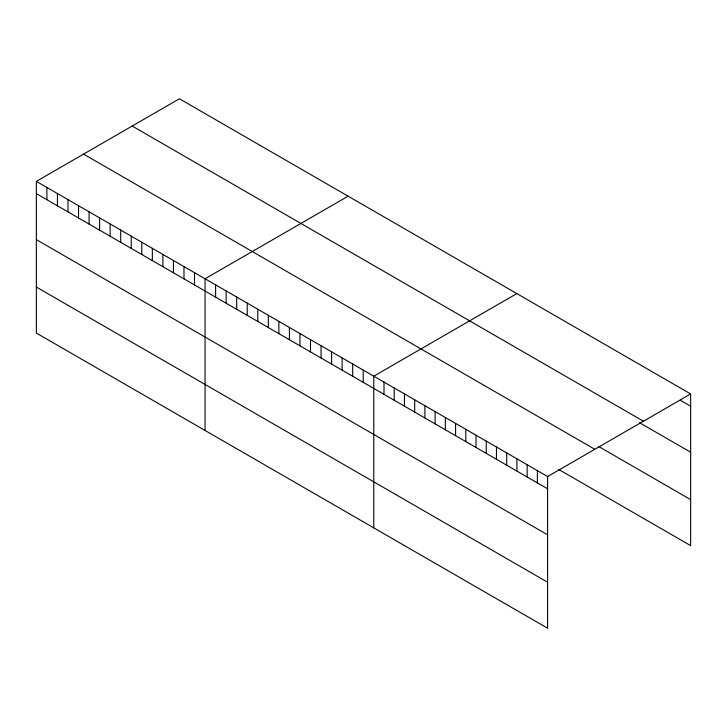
<?xml version="1.0" encoding="UTF-8"?>
<svg xmlns="http://www.w3.org/2000/svg" width="727" height="727" viewBox="0 0 727 727"><rect width="100%" height="100%" fill="white"/><g stroke="black" fill="none" stroke-linecap="round" stroke-linejoin="round"><path stroke-width="1.09" d="M36.35 181.368L547.595 476.539L547.595 628.219L36.35 333.057L36.35 181.368L179.405 98.781L690.65 393.943L690.65 545.632L558.654 469.424M348.115 196.19L205.059 278.777L205.059 430.457M516.824 293.59L373.769 376.186L373.769 527.866M547.595 476.539L690.65 393.943M680.427 400.304L690.65 406.202M132.196 126.035L643.44 421.206M639.524 422.696L690.65 452.212M598.63 446.487L690.65 499.622M83.56 154.115L594.804 449.286M36.35 193.627L547.595 488.798M36.35 239.637L547.595 534.808M36.35 287.047L547.595 582.209M537.371 470.633L537.371 482.892M527.148 464.735L527.148 476.994M516.924 458.828L516.924 471.087M506.701 452.921L506.701 465.18M496.468 447.023L496.468 459.282M486.245 441.116L486.245 453.375M476.021 435.219L476.021 447.478M465.798 429.312L465.798 441.571M455.575 423.405L455.575 435.664M445.351 417.507L445.351 429.766M435.119 411.6L435.119 423.859M424.895 405.702L424.895 417.952M414.672 399.795L414.672 412.055M404.448 393.889L404.448 406.148M394.225 387.991L394.225 400.25M384.001 382.084L384.001 394.343M363.227 370.098L363.227 382.357M352.686 364.009L352.686 376.268M342.135 357.92L342.135 370.179M331.594 351.832L331.594 364.091M321.052 345.743L321.052 358.002M310.502 339.654L310.502 351.913M299.96 333.566L299.96 345.825M289.419 327.477L289.419 339.736M278.868 321.389L278.868 333.648M268.327 315.3L268.327 327.559M257.785 309.22L257.785 321.47M247.244 303.132L247.244 315.391M236.693 297.043L236.693 309.302M226.152 290.954L226.152 303.214M215.61 284.866L215.61 297.125M194.518 272.689L194.518 284.948M183.976 266.6L183.976 278.859M173.426 260.511L173.426 272.77M162.884 254.423L162.884 266.682M152.343 248.334L152.343 260.593M141.792 242.255L141.792 254.505M131.251 236.166L131.251 248.425M120.709 230.077L120.709 242.336M110.159 223.989L110.159 236.248M99.617 217.9L99.617 230.159M89.076 211.811L89.076 224.07M78.525 205.723L78.525 217.982M67.984 199.634L67.984 211.893M57.442 193.546L57.442 205.805M46.892 187.457L46.892 199.716"/></g></svg>
